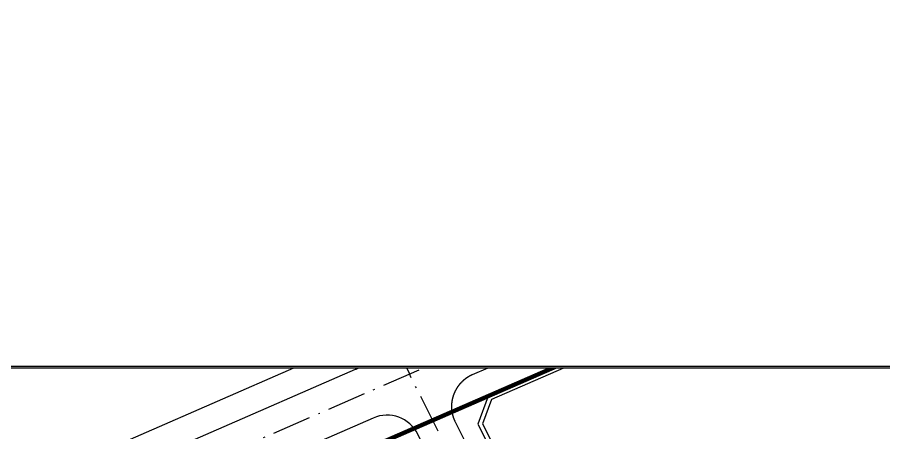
# Model space of a CAD drawing. Header units: millimetres. Extents: x 198719 to 733479478, y 80883 to 2151551233.
# Drawn here: x 568561649 to 568763211, y 2063335388 to 2063432012 of the extents above; entities that cross this region are included whole.
import ezdxf
from ezdxf.xclip import XClip

# ---------------------------------------------------------------- set-up
doc = ezdxf.new("R2010")
doc.units = ezdxf.units.MM
for name, pattern in [('ACAD_ISO10W100', [18.5, 12, -3, 0.5, -3]), ('CENTER', [3, 1.5, -0.5, 0.5, -0.5]), ('HIDDEN', [0.75, 0.5, -0.25])]:
    doc.linetypes.add(name, pattern=pattern)
doc.layers.add('boDnv', color=54, linetype='Continuous', lineweight=25)
doc.layers.add('E- RANH GIOI', color=1, linetype='CENTER', lineweight=13)
for name, color, linetype in [('BoThamCo', 94, 'Continuous'), ('LogDg', 7, 'Continuous'), ('RANHGIOI', 2, 'HIDDEN'), ('TimDg', 222, 'Continuous'), ('ViaHeS', 32, 'Continuous')]:
    doc.layers.add(name, color=color, linetype=linetype)
doc.layers.add('LUOI GIONG', color=160, linetype='Continuous', plot=False)
doc.styles.add('rms', font='romans.shx', dxfattribs={"width": 0.7, "bigfont": 'vns.shx'})
doc.linetypes.add('ADL', pattern='A,0.125,-0.15,["++",rms,S=0.5,R=0,X=0,Y=-0.2245],-1.35,1.125', length=2.75)

# ---------------------------------------------------------------- blocks, each defined once
blk = doc.blocks.new('NEN')
at = {"layer": 'boDnv', "color": 10, "linetype": 'ADL', "ltscale": 0.25}
blk.add_lwpolyline([(348.48, 150.34), (305.78, 227.8), (296.99, 230.43), (285.1, 224.17), (143.11, 162.28), (141.06, 156.62), (188.79, 61.18), (194.58, 59.4), (346.76, 144.32)], close=True, dxfattribs=at)
at = {"layer": 'BoThamCo'}
blk.add_lwpolyline([(349.56, 150.46), (306.46, 228.64), (296.88, 231.51), (284.67, 225.08), (142.32, 163.03), (139.97, 156.56), (188.09, 60.35), (194.69, 58.32), (347.61, 143.64)], close=True, dxfattribs=at)
at = {"layer": 'LogDg'}
blk.add_lwpolyline([(-90.91, 98.47, 0.429754), (-70.96, 89.77, 0.001079), (-63.93, 92.77, 0.001474), (-62.34, 93.45), (-47.53, 99.91, 0.386536), (-43.13, 109.73), (-48.3, 125.57), (-42.6, 127.44), (-38.08, 113.59, 0.442444), (-27.27, 108.74), (111.62, 169.28, 0.414214), (115.75, 179.81), (109.36, 194.48), (114.86, 196.88), (121.25, 182.21, 0.414214), (131.78, 178.07), (252.97, 230.89)], format="xyb", dxfattribs=at)
for points in [[(309.75, 235.09, 0.408612), (297.68, 238.71), (282.07, 230.49), (138.65, 167.97, 0.429738), (134.69, 157.06), (183.99, 58.49, 0.427514), (195.04, 55.08), (351.71, 142.5, 0.412716), (354.82, 153.35)], [(-6.65, 51.18), (136.87, 113.75, 0.429738), (140.83, 124.66), (126.05, 154.21, 0.398858), (115.7, 157.97), (-24.48, 96.87, 0.397369), (-28.79, 86.77), (-17.36, 55.75, 0.431261)]]:
    blk.add_lwpolyline(points, format="xyb", close=True, dxfattribs=at)
at = {"layer": 'RANHGIOI', "color": 1, "ltscale": 9, "const_width": 1}
blk.add_lwpolyline([(-499.27, -471.64), (-50.48, -321.02, 0.050684), (130.42, -239.14), (301.32, -139.84), (460, -51.3, 0.006594), (435.29, -5.05), (303.08, 234.77), (284.67, 225.08), (-55.99, 76.59), (-56.84, 76.22, -0.005137), (-90.74, 62.09), (-377.22, -17.13, -0.020567)], format="xyb", dxfattribs=at)
at = {"layer": 'TimDg', "linetype": 'ACAD_ISO10W100', "ltscale": 0.75}
blk.add_lwpolyline([(-618.46, -41.02), (-507.65, -29.6, 0.021218), (-465.68, -23.47), (-420.46, -14.89, 0.020567), (-380.42, -5.57), (-94.61, 73.47, 0.005041), (-61.57, 87.25, 0.001474), (-59.94, 87.95), (279.47, 235.9), (307.9, 250.87)], format="xyb", dxfattribs=at)
for points in [[(106.02, 209.66), (124.1, 168.18)], [(106.02, 209.66), (124.1, 168.18)], [(335.55, -254.6), (124.1, 168.18)]]:
    blk.add_lwpolyline(points, dxfattribs=at)
at = {"layer": 'ViaHeS', "elevation": 0}
blk.add_lwpolyline([(274.27, 246.72), (129.39, 183.57), (122.81, 186.16), (117.61, 198.07), (106.61, 193.28), (111.81, 181.36), (109.22, 174.78), (26.33, 138.65), (-29.87, 114.15), (-36, 116.91), (-39.75, 128.37), (-51.15, 124.64), (-47.05, 112.09), (-50.09, 105.34), (-75.92, 94.08), (-84.51, 97.94)], dxfattribs=at)
at = {"layer": 'ViaHeS'}
blk.add_lwpolyline([(284.67, 225.08), (142.32, 163.03), (139.97, 156.56), (188.09, 60.35), (194.69, 58.32), (347.61, 143.64), (349.56, 150.46), (306.46, 228.64), (296.88, 231.51)], close=True, dxfattribs=at)

msp = doc.modelspace()

# ---------------------------------------------------------------- block references
at = {"layer": 'boDnv'}
ref = msp.add_blockref('NEN', (568528364, 2063180299, 0), dxfattribs=dict(at, xscale=1003.354102868895, yscale=1003.354102868895, zscale=1003.354102868895))
XClip(ref).set_block_clipping_path([(-95.7748162709, -416.20828746), (596.8422356524, 169.550739368)])

# ---------------------------------------------------------------- next in the draw order: linework, layer by layer
at = {"layer": 'E- RANH GIOI'}
msp.add_lwpolyline([(568432268, 2063350418), (569127178, 2063350418), (569127178, 2062762666), (568432268, 2062762666)], close=True, dxfattribs=at)
at = {"layer": 'LUOI GIONG'}
msp.add_lwpolyline([(568432268, 2063350828), (569127178, 2063350828), (569127178, 2062762666), (568432268, 2062762666)], close=True, dxfattribs=at)

doc.saveas('drawing.dxf')
